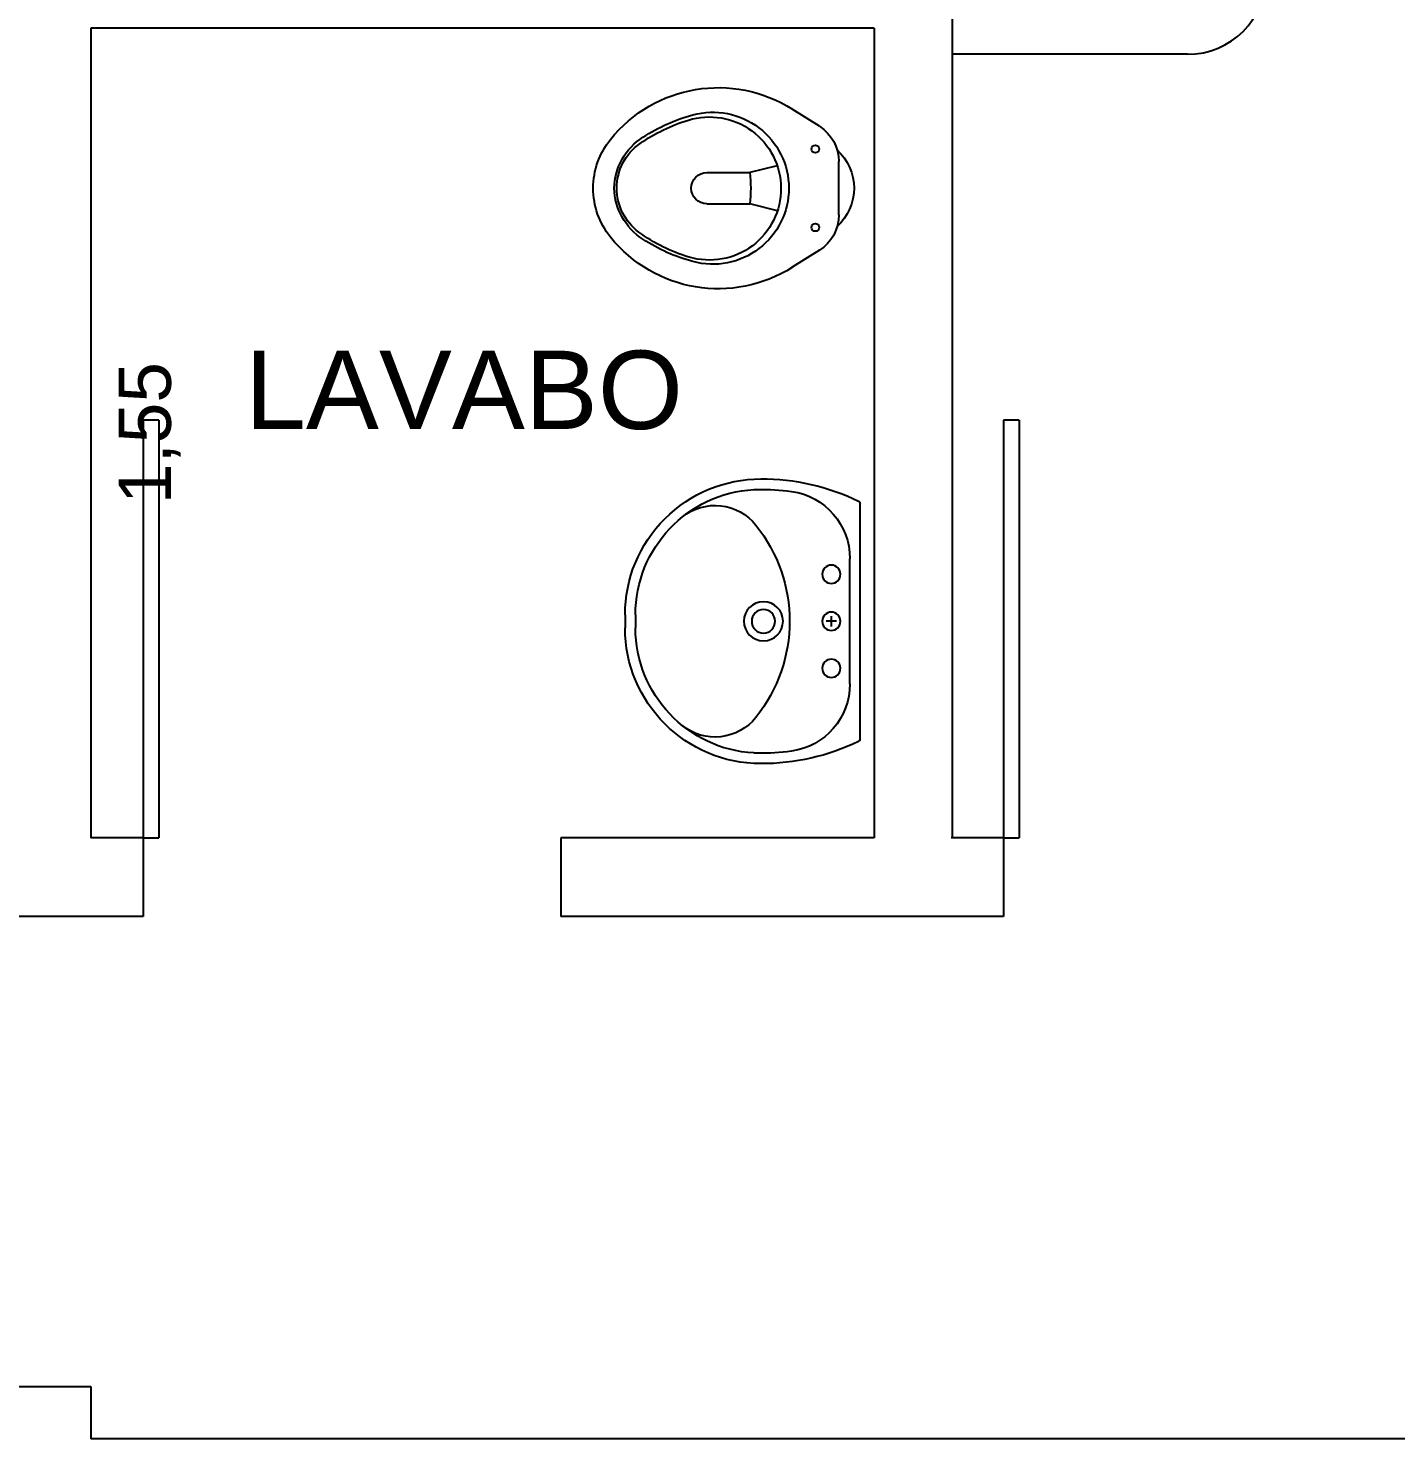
# Model space of a CAD drawing. Header units: millimetres. Extents: x 154.1 to 235.2, y 94.9 to 137.4.
# Drawn here: x 161.184 to 163.803, y 117.576 to 120.276 of the extents above; entities that cross this region are included whole.
import ezdxf

# ---------------------------------------------------------------- set-up
doc = ezdxf.new("R2010")
doc.units = ezdxf.units.MM
doc.header["$LTSCALE"] = 0.05
for name, color, linetype in [('Cotas', 6, 'Continuous'), ('Desnivel', 1, 'Continuous'), ('EQUIPAMENTO', 1, 'Continuous'), ('Janela', 2, 'Continuous'), ('LOUÇAS', 103, 'Continuous'), ('Parede', 5, 'Continuous')]:
    doc.layers.add(name, color=color, linetype=linetype)
doc.styles.get("Standard").update_dxf_attribs({"font": 'arial.ttf'})
doc.dimstyles.new('ISO-25', dxfattribs={"dimtxt": 0.3, "dimasz": 2.5, "dimexe": 1.25, "dimexo": 0.625, "dimgap": 0.2, "dimtad": 1, "dimzin": 1, "dimtxsty": 'Standard', "dimcen": 2.5, "dimse1": 1, "dimse2": 1, "dimsd1": 1, "dimsd2": 1, "dimclrd": 6, "dimclrt": 2, "dimadec": 0, "dimazin": 0, "dimtfac": 1, "dimtmove": 0, "dimatfit": 3, "dimfxl": 1, "dimarcsym": 0})

# ---------------------------------------------------------------- blocks, each defined once
blk = doc.blocks.new('Lavat01')
at = {"layer": 'LOUÇAS'}
for p, q in [((-0.2254, 0), (0.2254, 0)), ((-0.1198, -0.0194), (0.1198, -0.0194)), ((0, -0.045), (0, -0.065)), ((-0.01, -0.055), (0.01, -0.055)), ((0.0125, -0.43), (-0.0125, -0.43)), ((0.0125, -0.45), (-0.0125, -0.45))]:
    blk.add_line(p, q, dxfattribs=at)
for centre, radius in [((-0.09, -0.055), 0.0175), ((0, -0.055), 0.0175), ((0.09, -0.055), 0.0175), ((0, -0.185), 0.0375), ((0, -0.185), 0.0225)]:
    blk.add_circle(centre, radius, dxfattribs=at)
for centre, radius, start, end in [((-0.2254, -0.005), 0.005, 90, 154.0066), ((0.2254, -0.005), 0.005, 25.9934, 90), ((0.1486, -0.1874), 0.4211, 154.0066, 180.3601), ((-0.1198, -0.1494), 0.13, 90, 171.953), ((0.1198, -0.1494), 0.13, 8.047, 90), ((-0.1486, -0.1874), 0.4211, 359.6399, 25.9934), ((0.1486, -0.1874), 0.4011, 171.953, 181.187), ((-0.1486, -0.1874), 0.4011, 358.813, 8.047), ((0, -0.43), 0.295, 51.389, 128.611), ((-0.0125, -0.19), 0.26, 180, 270), ((-0.0325, -0.1911), 0.22, 181.187, 183.1668), ((-0.0125, -0.19), 0.24, 183.1668, 270), ((-0.1217, -0.2776), 0.1, 128.611, 218.7487), ((0.0125, -0.19), 0.26, 270, 0), ((0.0125, -0.19), 0.24, 270, 356.8332), ((0.1217, -0.2776), 0.1, 321.2513, 51.389), ((0.0325, -0.1911), 0.22, 356.8332, 358.813)]:
    blk.add_arc(centre, radius, start, end, dxfattribs=at)
blk = doc.blocks.new('vaso')
at = {"layer": 'EQUIPAMENTO', "linetype": 'Continuous'}
blk.add_line((-0.0499, 0.2213), (0.052, 0.2213), dxfattribs=at)
for points in [[(-0.1175, 0.1841, 0), (-0.1503, 0.1322, 0)], [(0.1196, 0.1841, 0), (0.1525, 0.1322, 0)], [(-0.0423, 0.1036, 0), (-0.0289, 0.051, 0)], [(0.0441, 0.1034, 0), (0.0311, 0.051, 0)], [(-0.0289, -0.0312, 0), (-0.0289, 0.051, 0)], [(0.0311, -0.0312, 0), (0.0311, 0.051, 0)]]:
    blk.add_polyline3d(points, dxfattribs=at)
for centre, radius, start, end in [((0.0011, 0.1503), 0.1, 42.6563, 137.3439), ((-0.0499, 0.1413), 0.08, 89.9999, 147.6605), ((0.052, 0.1413), 0.08, 32.3395, 90.0001), ((-0.0739, 0.1763), 0.0075, 90, 270), ((-0.0739, 0.1763), 0.0075, 270, 90), ((0.0761, 0.1763), 0.0075, 90, 270), ((0.0761, 0.1763), 0.0075, 270, 90), ((0.0736, -0.0095), 0.265, 147.6607, 231.2331), ((0.0011, -0.02), 0.1455, 90.0002, 195.2863), ((0.0006, -0.0265), 0.137, 89.7129, 196.5617), ((0.0011, -0.02), 0.1455, 344.7138, 89.9999), ((0.0006, -0.0265), 0.137, 342.865, 89.7126), ((-0.0714, -0.0095), 0.265, 308.7669, 32.3393), ((0.0011, -0.2475), 0.3, 84.2599, 95.7401), ((0.0011, -0.0312), 0.03, 180, 0), ((0.1907, 0.0318), 0.3421, 195.279, 212.8852), ((0.1673, 0.023), 0.3109, 196.5604, 216.456), ((-0.1885, 0.0318), 0.335, 325.2389, 342.8663), ((-0.1885, 0.0318), 0.3421, 327.1147, 344.7204), ((0.0042, -0.0888), 0.12, 212.8881, 268.4921), ((0.0011, -0.0998), 0.1042, 216.4569, 270.0002), ((-0.0021, -0.0888), 0.1201, 271.5078, 327.1116), ((0.0011, -0.0998), 0.1042, 269.9996, 325.2374), ((0.0011, -0.0998), 0.1492, 231.2338, 270.0033), ((0.0011, -0.0998), 0.1492, 269.9972, 308.767)]:
    blk.add_arc(centre, radius, start, end, dxfattribs=at)
blk = doc.blocks.new('*D38')
at = {"layer": 'Defpoints', "color": 0}
for p in [(161.1542, 122.2261), (161.1542, 117.5761), (161.3593, 117.5761)]:
    blk.add_point(p, dxfattribs=at)
at = {"layer": 'Cotas', "color": 2, "insert": (161.0992, 119.9011), "char_height": 0.1, "attachment_point": 5, "rotation": 90}
blk.add_mtext('4,65', dxfattribs=at)
blk = doc.blocks.new('*D53')
at = {"layer": 'Defpoints', "color": 0}
for p in [(161.3042, 120.2761), (161.3042, 118.7261), (161.6768, 118.7261)]:
    blk.add_point(p, dxfattribs=at)
at = {"layer": 'Cotas', "color": 2, "insert": (161.4167, 119.5011), "char_height": 0.1, "attachment_point": 5, "rotation": 90}
blk.add_mtext('1,55', dxfattribs=at)

msp = doc.modelspace()

# ---------------------------------------------------------------- linework, layer by layer
at = {"layer": 'Desnivel'}
msp.add_line((163.4042, 120.2261), (162.9542, 120.2261), dxfattribs=at)
msp.add_arc((163.4042, 120.3761), 0.15, 270, 0, dxfattribs=at)
at = {"layer": 'Janela'}
for p, q in [((161.4042, 119.5261), (161.4042, 118.7261)), ((161.4342, 119.5261), (161.4042, 119.5261)), ((161.4342, 119.5261), (161.4342, 118.7261)), ((163.0514, 119.5261), (163.0514, 118.7261)), ((163.0814, 119.5261), (163.0514, 119.5261)), ((163.0814, 119.5261), (163.0814, 118.7261)), ((161.4042, 118.7261), (161.4342, 118.7261)), ((163.0514, 118.7261), (163.0814, 118.7261))]:
    msp.add_line(p, q, dxfattribs=at)
at = {"layer": 'Parede'}
for p, q in [((162.9542, 118.7261), (162.9542, 120.5261)), ((161.3042, 120.2761), (161.3042, 118.7261)), ((162.8042, 120.2761), (161.3042, 120.2761)), ((162.8042, 120.2761), (162.8042, 118.7261)), ((161.4042, 118.7261), (161.3042, 118.7261)), ((161.4042, 118.7261), (161.3042, 118.7261)), ((161.4042, 118.7261), (161.4042, 118.5761)), ((162.8042, 118.7261), (162.2042, 118.7261)), ((162.2042, 118.7261), (162.2042, 118.5761)), ((163.0514, 118.7261), (162.9514, 118.7261)), ((163.0514, 118.7261), (163.0514, 118.5761)), ((161.4042, 118.5761), (161.1542, 118.5761)), ((162.9542, 118.5761), (162.2042, 118.5761)), ((163.0514, 118.5761), (162.9514, 118.5761)), ((161.1542, 117.6761), (161.3042, 117.6761)), ((161.3042, 117.6761), (161.3042, 117.5761)), ((165.2078, 117.5761), (161.3042, 117.5761))]:
    msp.add_line(p, q, dxfattribs=at)

# ---------------------------------------------------------------- block references
at = {"layer": 'Desnivel', "xscale": -1, "rotation": 270}
for name, p in [('vaso', (162.5151, 119.9687)), ('Lavat01', (162.777, 119.1409))]:
    msp.add_blockref(name, p, dxfattribs=at)

# ---------------------------------------------------------------- texts
at = {"layer": 'Janela', "insert": (161.5994, 119.6589), "char_height": 0.15, "attachment_point": 1}
msp.add_mtext('LAVABO', dxfattribs=at)

# ---------------------------------------------------------------- dimensions: what is measured, and where the dimension line sits
at = {"layer": 'Cotas'}
dim = msp.add_linear_dim(base=(161.3593, 117.5761), p1=(161.1542, 122.2261), p2=(161.1542, 117.5761), angle=90, dimstyle='ISO-25', override={"dimtxt": 0.1}, dxfattribs=at)
dim.commit()
dim.dimension.update_dxf_attribs({"geometry": '*D38', "text_midpoint": (161.0992, 119.9011)})
dim = msp.add_linear_dim(base=(161.6768, 118.7261), p1=(161.3042, 120.2761), p2=(161.3042, 118.7261), angle=90, dimstyle='ISO-25', override={"dimtxt": 0.1}, dxfattribs=at)
dim.commit()
dim.dimension.update_dxf_attribs({"geometry": '*D53', "text_midpoint": (161.6768, 119.5011), "dimtype": 160})

doc.saveas('drawing.dxf')
